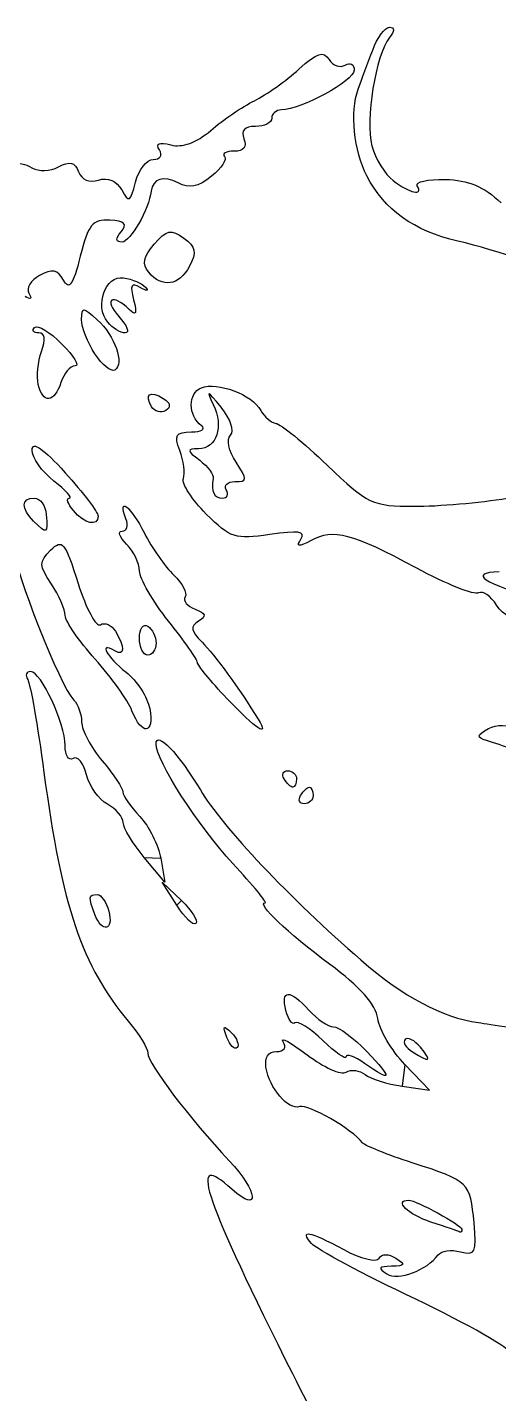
# Model space of a CAD drawing. Extents: x 785 to 1180, y 172 to 639.
# Drawn here: x 916.7 to 973.7, y 273.8 to 439.2 of the extents above; entities that cross this region are included whole.
import ezdxf

# ---------------------------------------------------------------- set-up
doc = ezdxf.new("R2010")
doc.units = 0
doc.layers.add('Ebene_1', color=7, linetype='CONTINUOUS')

msp = doc.modelspace()

# ---------------------------------------------------------------- linework, layer by layer
at = {"layer": 'Ebene_1', "color": 7}
for points in [[(931.3748, 409.599692), (931.3748, 409.599692)], [(926.41432, 403.552044), (926.41432, 403.55206)], [(924.85936, 399.723404), (924.85936, 399.72342)], [(918.00424, 396.00002), (918.00424, 396.00002)], [(931.71896, 393.300244), (931.71896, 393.300244)], [(940.75, 383.25002), (940.75, 383.25002)], [(922.25, 380.75002), (922.25, 380.75002)], [(917.45, 379.45002), (917.45, 379.45002)], [(930.25, 365.309044), (930.25, 365.309044)], [(940.82168, 358.00002), (940.82168, 358.00002)], [(929.34176, 356.508668), (929.34176, 356.508668)], [(947.75, 348.25002), (947.75, 348.25002)], [(949.75, 346.25002), (949.75, 346.25002)], [(932.82648, 338.642556), (933.3208, 335.74998), (930.82208, 338.74998)], [(934.76488, 332.968812), (933.00888, 335.75002), (935.32392, 333.527796)], [(934.76488, 332.968812), (934.76488, 332.968812)], [(924.85696, 331.831812), (924.85696, 331.831812)], [(940.81432, 316.956892), (940.81432, 316.956892)], [(964.22992, 315.774188), (964.22992, 315.774188)], [(957.47248, 313.80674), (957.47248, 313.806724)], [(962.0344, 311.044036), (965.31736, 310.586756), (962.36912, 313.668404)], [(965.5, 294.597428), (965.5, 294.597428)]]:
    msp.add_lwpolyline(points, close=True, dxfattribs=at)
for points in [[(958.46648, 436.499572), (959.0316, 438.012068), (959.94456, 439.249572), (960.4952, 439.249572)], [(960.4952, 439.249572), (961.16024, 439.249572), (961.15824, 438.82994), (960.4872, 437.999572)], [(960.4872, 437.999572), (958.83952, 435.9543), (957.54432, 427.964004), (958.36448, 424.904452)], [(949.54872, 434.184684), (951.76744, 436.19146), (952.52, 436.433412), (953.18696, 435.3543)], [(953.18696, 435.3543), (953.64944, 434.606004), (954.52808, 434.302956), (955.1396, 434.680884)], [(956.7016, 431.749572), (957.10712, 432.849572), (957.90128, 434.987068), (958.46648, 436.499572)], [(944.1532, 430.364492), (945.58216, 431.073996), (948.01024, 432.793092), (949.54872, 434.184684)], [(956.2256, 434.059004), (956.2, 432.778012), (949.74312, 429.24998), (947.42376, 429.24998)], [(955.1396, 434.680884), (955.75112, 435.058804), (956.23976, 434.77898), (956.2256, 434.059004)], [(938.86744, 426.76518), (940.34552, 428.035284), (942.72416, 429.654972), (944.1532, 430.364492)], [(957.75744, 421.254452), (956.17736, 424.2899), (955.70024, 429.032908), (956.7016, 431.749572)], [(947.42376, 429.24998), (946.77896, 429.24998), (946.25144, 428.79998), (946.25144, 428.24998)], [(944.2828, 427.24998), (942.94376, 427.24998), (942.49824, 426.770268), (942.88976, 425.74998)], [(946.25144, 428.24998), (946.25144, 427.69998), (945.36552, 427.24998), (944.2828, 427.24998)], [(932.65408, 424.4075), (932.1656, 425.197836), (932.61168, 425.389108), (934.05928, 425.01046)], [(934.05928, 425.01046), (935.43432, 424.6509), (937.12496, 425.267908), (938.86744, 426.76518)], [(942.88976, 425.74998), (943.26808, 424.7641), (942.85776, 424.24998), (941.69176, 424.24998)], [(931.9188, 423.24998), (932.76288, 423.24998), (933.07032, 423.734004), (932.65408, 424.4075)], [(940.54224, 423.625844), (940.88552, 423.282556), (940.1764, 422.2001), (938.96648, 421.220372)], [(941.69176, 424.24998), (940.71624, 424.24998), (940.19896, 423.969124), (940.54224, 423.625844)], [(958.36448, 424.904452), (958.784, 423.339628), (959.94216, 421.441444), (960.93824, 420.686252)], [(915.04912, 422.62498), (915.48792, 422.896148), (916.47616, 422.729108), (917.24528, 422.253772)], [(917.24528, 422.253772), (918.05248, 421.754868), (919.41248, 421.800988), (920.46232, 422.362884)], [(920.46232, 422.362884), (921.82472, 423.092012), (922.43256, 422.941572), (922.88464, 421.7633)], [(929.7816, 420.514108), (930.1592, 422.018836), (931.12096, 423.24998), (931.9188, 423.24998)], [(922.88464, 421.7633), (923.25912, 420.787412), (924.17424, 420.408108), (925.2956, 420.764012)], [(925.2956, 420.764012), (926.43008, 421.124068), (927.47376, 420.675012), (928.09896, 419.557948)], [(928.09896, 419.557948), (928.98296, 417.97826), (929.17208, 418.085724), (929.7816, 420.514108)], [(934.92336, 420.425532), (933.19328, 421.351436), (931.8588, 420.937908), (931.6676, 419.416652)], [(938.96648, 421.220372), (937.3344, 419.898764), (936.29096, 419.693628), (934.92336, 420.425532)], [(968.75144, 413.36482), (963.4508, 414.595236), (959.89592, 417.146348), (957.75744, 421.254452)], [(960.93824, 420.686252), (962.95752, 419.155292), (964.64312, 418.80322), (963.856, 420.076844)], [(963.856, 420.076844), (963.5748, 420.531836), (965.09376, 420.86934), (967.23152, 420.826844)], [(967.23152, 420.826844), (970.0412, 420.770924), (971.91368, 419.9875), (973.98848, 417.999572)], [(931.6676, 419.416652), (931.3928, 417.230548), (929.12464, 413.24998), (928.15368, 413.24998)], [(926.65368, 415.89494), (924.57312, 416.019252), (924.06552, 415.397508), (923.09224, 411.53214)], [(928.04328, 414.49998), (928.82104, 415.437692), (928.47384, 415.786196), (926.65368, 415.89494)], [(928.15368, 413.24998), (927.34968, 413.24998), (927.31664, 413.623892), (928.04328, 414.49998)], [(932.03136, 412.997868), (933.55328, 414.752668), (934.06608, 414.857668), (935.60808, 413.730172)], [(935.60808, 413.730172), (937.06816, 412.662484), (937.19768, 412.020804), (936.29384, 410.33198)], [(931.3748, 409.599692), (930.52656, 410.621756), (930.68592, 411.44658), (932.03136, 412.997868)], [(983.60608, 408.073092), (979.95992, 409.982372), (973.66984, 412.223108), (968.75144, 413.36482)], [(923.09224, 411.53214), (922.20856, 408.022812), (921.7564, 407.38306), (921.05088, 408.643788)], [(936.29384, 410.33198), (935.0152, 407.942796), (932.99896, 407.642644), (931.3748, 409.599692)], [(918.17, 409.20642), (917.084, 408.625188), (916.50256, 407.652684), (916.87792, 407.0453)], [(921.05088, 408.643788), (920.3432, 409.908356), (919.71192, 410.031636), (918.17, 409.20642)], [(926.41432, 403.55206), (924.778, 405.523724), (926.11424, 409.258188), (928.3348, 408.919308)], [(928.3348, 408.919308), (929.35984, 408.762884), (930.5476, 408.251148), (930.97424, 407.782132)], [(916.87792, 407.0453), (917.28968, 406.378988), (917.10248, 406.22398), (916.40592, 406.654492)], [(928.99408, 405.105956), (926.9908, 407.109172), (925.86408, 406.333924), (927.75, 404.250004)], [(930.34248, 407.746052), (929.248, 408.381092), (929.0688, 408.051076), (929.53656, 406.262324)], [(930.97424, 407.782132), (931.40088, 407.313108), (931.11664, 407.296884), (930.34248, 407.746052)], [(923.25, 403.86982), (923.25, 405.44634), (923.37776, 405.444348), (925.15032, 403.84022)], [(929.53656, 406.262324), (929.98808, 404.535612), (929.8528, 404.247228), (928.99408, 405.105956)], [(924.85936, 399.72342), (923.97424, 401.074348), (923.25, 402.940228), (923.25, 403.86982)], [(925.15032, 403.84022), (927.29, 401.903844), (928.47216, 398.505348), (927.26552, 397.75958)], [(927.75, 404.250004), (928.74552, 403.150004), (929.09536, 402.250004), (928.52744, 402.250004)], [(918.05856, 402.25002), (917.43056, 402.25002), (917.20984, 402.543204), (917.56816, 402.90154)], [(917.56816, 402.90154), (917.92656, 403.259868), (919.41288, 402.359868), (920.8712, 400.90154)], [(918.40616, 400.00002), (918.92992, 401.483508), (918.81152, 402.25002), (918.05856, 402.25002)], [(928.52744, 402.250004), (927.95952, 402.250004), (927.00864, 402.835924), (926.41432, 403.552044)], [(920.8712, 400.90154), (922.32952, 399.443204), (923.04168, 398.25002), (922.45376, 398.25002)], [(918.00424, 396.00002), (917.7884, 396.962524), (917.96904, 398.762524), (918.40616, 400.00002)], [(927.26552, 397.75958), (926.82728, 397.488764), (925.74456, 398.372476), (924.85936, 399.723404)], [(922.45376, 398.25002), (921.86584, 398.25002), (921.09912, 397.35002), (920.75, 396.25002)], [(920.75, 396.25002), (919.96704, 393.783108), (918.53064, 393.652332), (918.00424, 396.00002)], [(937.75, 391.015332), (936.10864, 392.221252), (936.1032, 394.9797), (937.7412, 395.60818)], [(937.7412, 395.60818), (939.70888, 396.363236), (943.85016, 394.78726), (944.91952, 392.876492)], [(940.12888, 393.25002), (938.43448, 395.354244), (938.28416, 395.405292), (939.17928, 393.57246)], [(931.71896, 393.300244), (930.80048, 394.78634), (931.53096, 395.312444), (933.13576, 394.320652)], [(933.13576, 394.320652), (933.99544, 393.7893), (934.09776, 393.273948), (933.42584, 392.858708)], [(933.42584, 392.858708), (932.85512, 392.505988), (932.08704, 392.704684), (931.71896, 393.300244)], [(939.17928, 393.57246), (940.48408, 390.900876), (939.60344, 388.260996), (937.39304, 388.21822)], [(941.26128, 389.86526), (941.76968, 390.376012), (941.29088, 391.806828), (940.12888, 393.25002)], [(944.91952, 392.876492), (945.3764, 392.060068), (946.20024, 391.351212), (946.75024, 391.301252)], [(936.52472, 390.265332), (937.74864, 390.273332), (938.3, 390.611252), (937.75, 391.015332)], [(946.75024, 391.301252), (947.30024, 391.251252), (950.0932, 388.969316), (952.95688, 386.23022)], [(917.26416, 388.072604), (917.27296, 389.191892), (918.60448, 388.27946), (921.26416, 385.330332)], [(935.1312, 388.00002), (934.4264, 389.906628), (934.63912, 390.252356), (936.52472, 390.265332)], [(941.93024, 386.61526), (941.03608, 387.980012), (940.75304, 389.354756), (941.26128, 389.86526)], [(919.88488, 384.322604), (918.43568, 385.462524), (917.25632, 387.15002), (917.26416, 388.072604)], [(935.56312, 384.620212), (935.78296, 385.241612), (935.58872, 386.762516), (935.1312, 388.00002)], [(937.39304, 388.21822), (935.93688, 388.18998), (935.95336, 388.032172), (937.53744, 386.830588)], [(937.53744, 386.830588), (938.52056, 386.084876), (939.2548, 385.086692), (939.16904, 384.612388)], [(941.806, 384.25002), (943.33632, 384.25002), (943.34704, 384.453028), (941.93024, 386.61526)], [(952.95688, 386.23022), (957.86392, 381.536636), (958.46816, 381.250348), (963.45688, 381.255812)], [(921.7624, 382.25002), (922.17896, 382.25002), (921.334, 383.182676), (919.88488, 384.322604)], [(921.26416, 385.330332), (923.45632, 382.899508), (925.25, 380.537012), (925.25, 380.080332)], [(938.32688, 380.326956), (936.58704, 382.066852), (935.34336, 383.99882), (935.56312, 384.620212)], [(939.16904, 384.612388), (938.8792, 383.009028), (939.24584, 382.25002), (940.30904, 382.25002)], [(940.75, 383.25002), (940.41008, 383.80002), (940.88528, 384.25002), (941.806, 384.25002)], [(917.45, 379.45002), (915.884, 381.016036), (915.9224, 382.25002), (917.5372, 382.25002)], [(917.5372, 382.25002), (918.24512, 382.25002), (918.89216, 381.35002), (918.97504, 380.25002)], [(922.25, 380.75002), (921.56528, 381.57502), (921.34592, 382.25002), (921.7624, 382.25002)], [(928.6116, 379.75002), (927.53408, 382.558092), (929.19232, 381.262468), (930.85144, 378.00002)], [(940.30904, 382.25002), (940.89152, 382.25002), (941.08992, 382.70002), (940.75, 383.25002)], [(963.45688, 381.255812), (966.36824, 381.259012), (971.43624, 381.701436), (974.7192, 382.23902)], [(925.25, 380.080332), (925.25, 378.75202), (923.60312, 379.11966), (922.25, 380.75002)], [(918.97504, 380.25002), (919.15112, 377.912252), (919.04384, 377.856028), (917.45, 379.45002)], [(928.1472, 378.25002), (928.7192, 378.25002), (928.92824, 378.92502), (928.6116, 379.75002)], [(946.01256, 377.84166), (941.84688, 377.21698), (941.24096, 377.412908), (938.32688, 380.326956)], [(919.50552, 375.934068), (920.92432, 377.352868), (921.23296, 376.979892), (922.82824, 371.919164)], [(928.67856, 376.678588), (927.81432, 377.542884), (927.5752, 378.25002), (928.1472, 378.25002)], [(930.85144, 378.00002), (931.76048, 376.212524), (933.35696, 373.935692), (934.39928, 372.940412)], [(949.77168, 377.285148), (950.35576, 378.230156), (949.47384, 378.360716), (946.01256, 377.84166)], [(951.00208, 377.11734), (949.47224, 376.298596), (949.18608, 376.337628), (949.77168, 377.285148)], [(963.71392, 373.806156), (955.9532, 377.996468), (953.72784, 378.576116), (951.00208, 377.11734)], [(915.1336, 375.95042), (915.04296, 373.662188), (920.65512, 359.462884), (922.30744, 357.79998)], [(919.59568, 371.84518), (918.09504, 374.135428), (918.08672, 374.515276), (919.50552, 375.934068)], [(930.25968, 373.428588), (930.25168, 374.351812), (929.54288, 375.814308), (928.67856, 376.678588)], [(933.75968, 367.359292), (931.84008, 369.774188), (930.26504, 372.50538), (930.25968, 373.428588)], [(934.39928, 372.940412), (935.4416, 371.945116), (936.06192, 370.754772), (935.77792, 370.295188)], [(971.28, 370.768532), (970.7824, 370.461028), (967.37768, 371.827972), (963.71392, 373.806156)], [(973.75024, 373.337996), (969.99304, 373.151604), (971.5576, 372.125732), (979.25024, 369.7315)], [(921.2732, 368.035196), (921.2604, 368.742052), (920.5056, 370.45654), (919.59568, 371.84518)], [(922.82824, 371.919164), (923.79544, 368.850708), (925.01136, 366.602532), (925.53024, 366.923196)], [(973.45784, 369.28882), (972.75752, 370.410156), (971.77752, 371.076028), (971.28, 370.768532)], [(935.77792, 370.295188), (935.49392, 369.835612), (936.03376, 369.163228), (936.97776, 368.801012)], [(977.43152, 367.25002), (975.79696, 367.25002), (974.22856, 368.054748), (973.45784, 369.28882)], [(924.88976, 362.758668), (922.91336, 364.953908), (921.286, 367.328348), (921.2732, 368.035196)], [(937.25864, 362.359292), (937.25064, 362.694388), (935.67936, 364.944388), (933.75968, 367.359292)], [(937.39808, 367.34154), (936.3756, 366.709596), (936.46456, 366.1783), (937.81992, 364.822932)], [(936.97776, 368.801012), (938.30064, 368.293356), (938.39696, 367.958892), (937.39808, 367.34154)], [(925.53024, 366.923196), (926.04912, 367.243876), (926.8664, 366.886076), (927.34648, 366.12814)], [(927.34648, 366.12814), (928.52728, 364.263876), (928.47576, 362.992492), (927.25, 363.75002)], [(930.25, 365.309044), (930.25, 366.4415), (930.7, 367.08994), (931.25, 366.75002)], [(931.25, 366.75002), (931.8, 366.4101), (932.25, 365.48354), (932.25, 364.691004)], [(927.25, 363.75002), (925.24648, 364.988284), (926.3148, 362.986876), (928.62912, 361.166436)], [(931.25, 363.25002), (930.7, 363.25002), (930.25, 364.17658), (930.25, 365.309044)], [(932.25, 364.691004), (932.25, 363.89846), (931.8, 363.25002), (931.25, 363.25002)], [(937.81992, 364.822932), (939.3416, 363.301308), (942.3888, 359.112572), (944.60216, 355.50002)], [(929.34176, 356.508668), (928.86944, 357.750924), (926.86608, 360.56342), (924.88976, 362.758668)], [(940.82168, 358.00002), (938.8668, 360.062524), (937.26344, 362.024188), (937.25864, 362.359292)], [(917.07848, 361.24998), (916.55864, 361.24998), (916.40024, 360.81818), (916.7264, 360.29042)], [(921.25144, 352.289828), (921.25144, 355.000852), (918.34104, 361.24998), (917.07848, 361.24998)], [(928.62912, 361.166436), (929.93768, 360.137156), (931.22528, 358.1599), (931.49048, 356.772516)], [(916.7264, 360.29042), (917.05256, 359.762652), (917.93848, 354.700148), (918.69512, 349.04042)], [(922.30744, 357.79998), (922.82664, 357.277484), (923.25144, 356.074508), (923.25144, 355.126708)], [(944.60216, 355.50002), (946.044, 353.146812), (944.3764, 354.249532), (940.82168, 358.00002)], [(931.49048, 356.772516), (932.08952, 353.638828), (930.5068, 353.444468), (929.34176, 356.508668)], [(923.25144, 355.126708), (923.25144, 354.1789), (924.3764, 352.066444), (925.75144, 350.432348)], [(932.25144, 352.497996), (932.25144, 354.19394), (935.03048, 351.301028), (937.61504, 346.914748)], [(972.25, 352.8965), (970.98584, 353.307804), (971.02304, 353.537804), (972.48672, 354.35954)], [(972.48672, 354.35954), (974.35872, 355.410468), (978.25, 353.962388), (978.25, 352.214844)], [(941.5524, 337.999596), (937.29744, 342.612924), (932.25144, 350.478748), (932.25144, 352.497996)], [(975.25, 351.908204), (974.42504, 352.183348), (973.07504, 352.628092), (972.25, 352.8965)], [(922.22208, 350.73186), (921.68824, 350.401908), (921.25144, 351.103004), (921.25144, 352.289828)], [(923.83712, 348.7645), (923.48272, 350.1765), (922.756, 351.061812), (922.22208, 350.73186)], [(925.75144, 350.432348), (927.1264, 348.798252), (928.25144, 347.105228), (928.25144, 346.670084)], [(947.75, 348.25002), (947.41008, 348.80002), (947.60856, 349.25002), (948.19096, 349.25002)], [(948.19096, 349.25002), (948.77344, 349.25002), (949.25, 348.80002), (949.25, 348.25002)], [(918.69512, 349.04042), (920.87152, 332.76078), (923.28768, 325.621748), (928.88808, 318.923252)], [(926.3664, 345.18842), (925.32968, 345.74326), (924.19152, 347.3525), (923.83712, 348.7645)], [(948.80904, 347.25002), (948.56648, 347.25002), (948.08992, 347.70002), (947.75, 348.25002)], [(949.25, 348.25002), (949.25, 347.70002), (949.0516, 347.25002), (948.80904, 347.25002)], [(928.25144, 346.670084), (928.25144, 346.234924), (929.1696, 344.90154), (930.29176, 343.707012)], [(937.61504, 346.914748), (940.20544, 342.518444), (948.51768, 333.711828), (957.0428, 326.331388)], [(950.19096, 345.25002), (949.60856, 345.25002), (949.41008, 345.70002), (949.75, 346.25002)], [(949.75, 346.25002), (950.08992, 346.80002), (950.56648, 347.25002), (950.80904, 347.25002)], [(951.25, 346.25002), (951.25, 345.70002), (950.77344, 345.25002), (950.19096, 345.25002)], [(950.80904, 347.25002), (951.0516, 347.25002), (951.25, 346.80002), (951.25, 346.25002)], [(928.28736, 342.964796), (928.26736, 343.632948), (927.4032, 344.63358), (926.3664, 345.18842)], [(930.82208, 338.74998), (929.44776, 340.39998), (928.30712, 342.296652), (928.28736, 342.964796)], [(930.29176, 343.707012), (931.414, 342.512484), (932.55456, 340.233484), (932.82648, 338.642556)], [(945.46992, 333.249596), (945.7248, 333.249596), (943.96192, 335.3871), (941.5524, 337.999596)], [(924.85696, 331.831812), (924.05144, 333.93102), (924.08792, 334.25002), (925.13336, 334.25002)], [(925.13336, 334.25002), (925.6192, 334.25002), (926.25208, 333.35002), (926.53976, 332.25002)], [(937.07992, 330.746588), (936.77248, 330.439148), (935.73072, 331.439148), (934.76488, 332.968812)], [(935.32392, 333.527796), (936.59712, 332.30558), (937.38736, 331.054028), (937.07992, 330.746588)], [(953.25144, 325.82378), (948.20072, 329.569212), (944.34408, 333.249596), (945.46992, 333.249596)], [(926.53976, 332.25002), (927.15728, 329.888452), (925.73808, 329.535732), (924.85696, 331.831812)], [(957.0428, 326.331388), (962.2536, 321.820212), (966.79616, 319.396044), (971.25144, 318.748756)], [(959.08616, 319.247828), (958.86368, 320.90734), (956.90664, 323.113188), (953.25144, 325.82378)], [(947.97064, 320.210364), (947.2932, 322.80074), (948.42696, 322.816924), (950.75, 320.250044)], [(949.05768, 318.724356), (948.7532, 318.419844), (948.264, 319.08854), (947.97064, 320.210364)], [(950.75, 320.250044), (951.74552, 319.150044), (953.08104, 318.250044), (953.71792, 318.250044)], [(928.88808, 318.923252), (930.18792, 317.368564), (931.25144, 315.633308), (931.25144, 315.067164)], [(940.81432, 316.956892), (940.2716, 318.382092), (940.38648, 318.496948), (941.37408, 317.516692)], [(952.43064, 316.576932), (950.88, 318.062532), (949.36216, 319.028868), (949.05768, 318.724356)], [(953.71792, 318.250044), (954.35472, 318.250044), (956.1692, 316.900044), (957.75, 315.250044)], [(962.36912, 313.668404), (960.7476, 315.363316), (959.27024, 317.87406), (959.08616, 319.247828)], [(971.25144, 318.748756), (972.6264, 318.548988), (976.83256, 317.932692), (980.59848, 317.379236)], [(942.05688, 315.723556), (941.74896, 315.415668), (941.18984, 315.970668), (940.81432, 316.956892)], [(941.37408, 317.516692), (942.05752, 316.838348), (942.3648, 316.031452), (942.05688, 315.723556)], [(946.81672, 315.25006), (947.75616, 315.25006), (948.08104, 315.716668), (947.63928, 316.431484)], [(947.63928, 316.431484), (947.23768, 317.081276), (948.54168, 316.367724), (950.53704, 314.845764)], [(955.25, 314.619628), (955.25, 314.210548), (953.98128, 315.091332), (952.43064, 316.576932)], [(962.38648, 316.719812), (962.06824, 316.40162), (962.46984, 315.722628), (963.27896, 315.210964)], [(964.22992, 315.774188), (963.53424, 316.612484), (962.70464, 317.038012), (962.38648, 316.719812)], [(931.25144, 315.067164), (931.25144, 313.815996), (936.32128, 307.104788), (941.10904, 302.01834)], [(945.55432, 313.347588), (945.37456, 314.52538), (945.85544, 315.25006), (946.81672, 315.25006)], [(950.53704, 314.845764), (952.5324, 313.323828), (954.65416, 312.380916), (955.252, 312.75042)], [(957.47248, 313.806724), (956.25016, 314.662908), (955.25, 315.028724), (955.25, 314.619628)], [(957.75, 315.250044), (960.93336, 311.927324), (960.84112, 311.447316), (957.47248, 313.80674)], [(963.27896, 315.210964), (965.39592, 313.872148), (965.67256, 314.035972), (964.22992, 315.774188)], [(949.65152, 308.574164), (948.28048, 308.087156), (945.94112, 310.812596), (945.55432, 313.347588)], [(955.252, 312.75042), (955.84984, 313.119916), (956.88184, 312.990028), (957.5452, 312.46178)], [(957.5452, 312.46178), (958.20864, 311.933524), (960.22872, 311.295548), (962.0344, 311.044036)], [(957.25144, 304.1957), (955.98568, 305.842964), (950.6372, 308.924324), (949.65152, 308.574164)], [(941.4288, 298.589444), (936.19568, 303.325348), (937.784, 298.261252), (947.89256, 277.98046)], [(963.25144, 301.774596), (960.2264, 302.7483), (957.5264, 303.837796), (957.25144, 304.1957)], [(941.10904, 302.01834), (944.624, 298.28398), (944.88744, 295.45942), (941.4288, 298.589444)], [(970.7276, 294.51038), (970.2788, 299.4135), (970.12632, 299.56166), (963.25144, 301.774596)], [(965.5, 294.597428), (962.76072, 295.496068), (960.9752, 297.25002), (962.79968, 297.25002)], [(962.79968, 297.25002), (963.72456, 297.25002), (969.25, 294.229868), (969.25, 293.72434)], [(969, 293.390628), (968.86248, 293.467908), (967.28752, 294.011028), (965.5, 294.597428)], [(969.07168, 291.007308), (970.89792, 290.52974), (971.06048, 290.87362), (970.7276, 294.51038)], [(951.0644, 291.99998), (949.56944, 293.766436), (950.68744, 293.55614), (954.95704, 291.26778)], [(969.25, 293.72434), (969.25, 293.46346), (969.13752, 293.3133), (969, 293.390628)], [(963.67256, 285.24998), (957.31992, 288.27498), (951.64624, 291.312476), (951.0644, 291.99998)], [(954.95704, 291.26778), (957.01864, 290.162796), (958.9096, 289.696884), (959.22976, 290.214988)], [(966.39904, 290.64346), (966.75528, 291.134828), (967.95792, 291.298556), (969.07168, 291.007308)], [(959.22976, 290.214988), (959.58344, 290.787236), (960.37048, 290.786276), (961.27776, 290.212588)], [(960.16192, 288.326516), (961.55032, 287.44762), (965.01544, 288.734828), (966.39904, 290.64346)], [(961.27776, 290.212588), (962.47632, 289.454628), (962.37808, 289.274964), (960.75144, 289.25006)], [(960.75144, 289.25006), (959.18768, 289.22614), (959.05912, 289.024644), (960.16192, 288.326516)], [(975.23712, 278.606964), (975.22912, 279.23562), (970.0252, 282.22498), (963.67256, 285.24998)], [(947.89256, 277.98046), (952.48968, 268.757228), (957.43536, 259.334708), (958.88296, 257.041524)]]:
    msp.add_open_spline(points, degree=3, dxfattribs=at)

doc.saveas('drawing.dxf')
